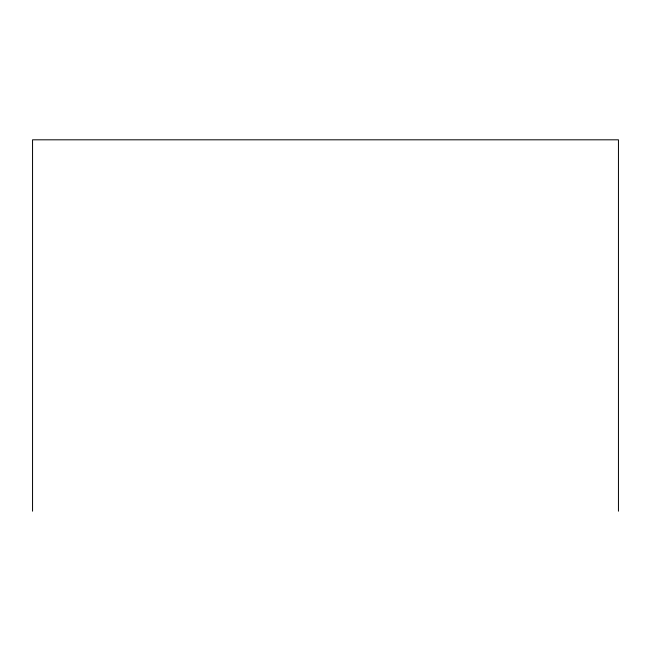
<?xml version="1.0" encoding="UTF-8"?>
<svg xmlns="http://www.w3.org/2000/svg" width="651" height="651" viewBox="0 0 651 651"><rect width="100%" height="100%" fill="white"/><g stroke="black" fill="none" stroke-linecap="round" stroke-linejoin="round"><path stroke-width="0.98" d="M618.45 511.19L618.45 139.81L32.55 139.81L32.55 511.19"/></g></svg>
